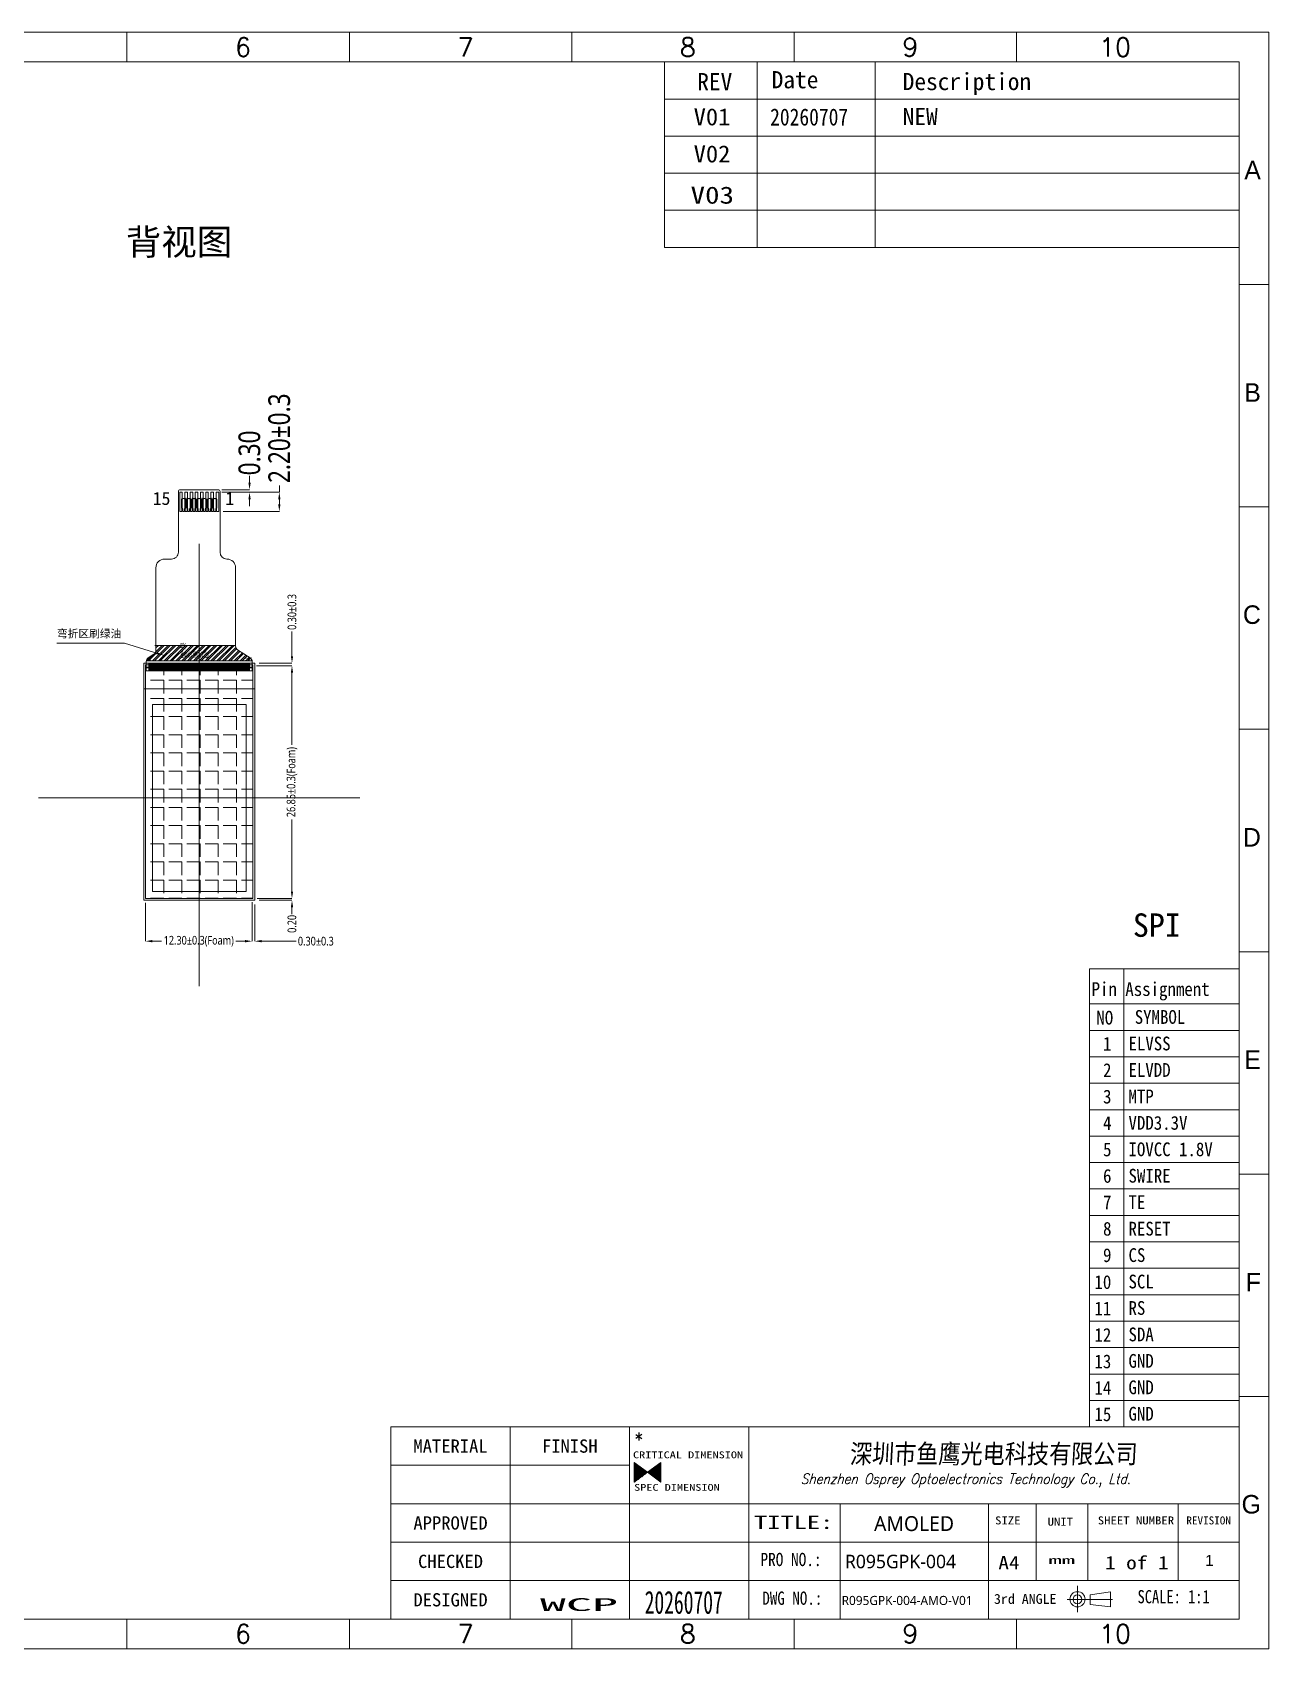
# Model space of a CAD drawing. Header units: millimetres. Extents: x 1551 to 2065, y 281 to 628.
# Drawn here: x 1671.7 to 1814.3, y 441.5 to 627.9 of the extents above; entities that cross this region are included whole.
import ezdxf
from ezdxf.enums import TextEntityAlignment as Align
from ezdxf.lldxf.tags import DXFTag

# ---------------------------------------------------------------- set-up
doc = ezdxf.new("R2010")
doc.units = ezdxf.units.MM
doc.layers.get('0').update_dxf_attribs({"lineweight": 5})
doc.layers.get('Defpoints').update_dxf_attribs({"lineweight": 5})
for name, color, linetype, lineweight in [('DIM', 3, 'Continuous', 5), ('Encap', 210, 'Continuous', 5), ('Foam', 30, 'Continuous', 5), ('FPC', 40, 'Continuous', 20), ('LTPS', 2, 'Continuous', 5), ('MFPC', 50, 'Continuous', 5), ('图框', 7, 'Continuous', 5)]:
    doc.layers.add(name, color=color, linetype=linetype, lineweight=lineweight)
doc.styles.add('Arial', font='arial.ttf')
doc.styles.add('RD', font='ROMAND.shx', dxfattribs={"width": 0.8})
doc.styles.add('REX', font='', dxfattribs={"width": 0.8})
doc.styles.get("Standard").update_dxf_attribs({"font": 'txt', "bigfont": 'gbcbig.shx'})
doc.styles.add('STYLE1', font='', dxfattribs={"width": 0.9})
doc.styles.add('TEXTSTYLE_0', font='txt', dxfattribs={"width": 0.8})
doc.styles.add('宋', font='', dxfattribs={"height": 2})
doc.styles.add('宋体', font='')
doc.styles.add('样式 3', font='italict.shx', dxfattribs={"width": 0.85, "oblique": 3})
doc.styles.add('汉字', font='')
doc.styles.get('REX').set_extended_font_data('Microsoft YaHei')
doc.styles.get('STYLE1').set_extended_font_data('SimSun')
doc.styles.get('宋').set_extended_font_data('SimSun')
doc.styles.get('宋体').set_extended_font_data('SimSun')
doc.styles.get('汉字').set_extended_font_data('SimSun')
tags = doc.linetypes.add('CENTER', pattern=[0.6, 0.375, -0.075, 0.075, -0.075]).pattern_tags.tags
tags[10:11] = [DXFTag(74, 4), DXFTag(75, 0), DXFTag(340, '0'), DXFTag(46, 1.0), DXFTag(50, 0.0), DXFTag(44, 0.0), DXFTag(45, 0.0)]
tags[8:9] = [DXFTag(74, 4), DXFTag(75, 0), DXFTag(340, '0'), DXFTag(46, 1.0), DXFTag(50, 0.0), DXFTag(44, 0.0), DXFTag(45, 0.0)]
tags[6:7] = [DXFTag(74, 4), DXFTag(75, 0), DXFTag(340, '0'), DXFTag(46, 1.0), DXFTag(50, 0.0), DXFTag(44, 0.0), DXFTag(45, 0.0)]
tags[4:5] = [DXFTag(74, 4), DXFTag(75, 0), DXFTag(340, '0'), DXFTag(46, 1.0), DXFTag(50, 0.0), DXFTag(44, 0.0), DXFTag(45, 0.0)]
doc.dimstyles.new('DIM', dxfattribs={"dimtxt": 0.8, "dimasz": 0.8, "dimexe": 0, "dimexo": 0.5, "dimgap": 0.11, "dimtad": 0, "dimzin": 1, "dimdsep": 46, "dimtxsty": 'RD', "dimcen": 0, "dimclrd": 256, "dimclre": 256, "dimclrt": 256, "dimadec": 0, "dimazin": 0, "dimtm": 1e-09, "dimtfac": 1, "dimtofl": 0, "dimtmove": 0, "dimatfit": 3, "dimfxl": 1, "dimlwe": -1, "dimarcsym": 0})
doc.dimstyles.new('REX', dxfattribs={"dimtxt": 2.5, "dimasz": 0.8, "dimexe": 0, "dimexo": 0.5, "dimgap": 0.11, "dimtad": 0, "dimzin": 1, "dimdsep": 46, "dimtxsty": 'REX', "dimcen": 0, "dimclrd": 256, "dimclre": 256, "dimclrt": 256, "dimadec": 0, "dimazin": 0, "dimtm": 1e-09, "dimtfac": 1, "dimtofl": 0, "dimtmove": 0, "dimatfit": 3, "dimfxl": 1, "dimlwd": 5, "dimlwe": -1, "dimarcsym": 0})

# ---------------------------------------------------------------- blocks, each defined once
blk = doc.blocks.new('*D14')
at = {"layer": 'Defpoints', "color": 0, "lineweight": 5}
for p in [(1684.77, 528.03), (1697.07, 528.13), (1684.77, 523.11)]:
    blk.add_point(p, dxfattribs=at)
at = {"layer": 'DIM', "linetype": 'Continuous'}
for p, q in [((1684.77, 527.53), (1684.77, 523.11)), ((1697.07, 527.63), (1697.07, 523.11))]:
    blk.add_line(p, q, dxfattribs=at)
at = {"layer": 'DIM', "linetype": 'Continuous', "lineweight": 5}
for p, q in [((1685.57, 523.11), (1686.64, 523.11)), ((1696.27, 523.11), (1695.2, 523.11))]:
    blk.add_line(p, q, dxfattribs=at)
at = {"layer": 'DIM', "lineweight": 5}
for points in [[(1685.57, 523.25), (1685.57, 522.98), (1684.77, 523.11)], [(1696.27, 523.25), (1696.27, 522.98), (1697.07, 523.11)]]:
    blk.add_solid(points, dxfattribs=at)
at = {"layer": 'DIM', "lineweight": 5, "insert": (1690.92, 523.11), "char_height": 1, "attachment_point": 5, "style": 'REX'}
blk.add_mtext('12.30%%P0.3(Foam)', dxfattribs=at)
blk = doc.blocks.new('*D15')
at = {"layer": 'Defpoints', "color": 0, "lineweight": 5}
for p in [(1697.07, 554.88), (1701.67, 554.88), (1697.17, 528.03)]:
    blk.add_point(p, dxfattribs=at)
at = {"layer": 'DIM', "linetype": 'Continuous'}
for p, q in [((1697.57, 554.88), (1701.67, 554.88)), ((1697.67, 528.03), (1701.67, 528.03))]:
    blk.add_line(p, q, dxfattribs=at)
at = {"layer": 'DIM', "linetype": 'Continuous', "lineweight": 5}
for p, q in [((1701.67, 554.08), (1701.67, 545.76)), ((1701.67, 528.83), (1701.67, 537.15))]:
    blk.add_line(p, q, dxfattribs=at)
at = {"layer": 'DIM', "lineweight": 5}
for points in [[(1701.54, 554.08), (1701.8, 554.08), (1701.67, 554.88)], [(1701.54, 528.83), (1701.8, 528.83), (1701.67, 528.03)]]:
    blk.add_solid(points, dxfattribs=at)
at = {"layer": 'DIM', "lineweight": 5, "insert": (1701.67, 541.46), "char_height": 1, "attachment_point": 5, "rotation": 90, "style": 'REX'}
blk.add_mtext('26.85%%P0.3(Foam)', dxfattribs=at)
blk = doc.blocks.new('*D16')
at = {"layer": 'Defpoints', "color": 0, "lineweight": 5}
for p in [(1697.07, 528.13), (1697.37, 527.83), (1697.37, 523.11)]:
    blk.add_point(p, dxfattribs=at)
at = {"layer": 'DIM', "linetype": 'Continuous'}
for p, q in [((1697.07, 527.63), (1697.07, 523.11)), ((1697.37, 527.33), (1697.37, 523.11))]:
    blk.add_line(p, q, dxfattribs=at)
at = {"layer": 'DIM', "linetype": 'Continuous', "lineweight": 5}
for p, q in [((1696.27, 523.11), (1695.47, 523.11)), ((1698.17, 523.11), (1702.17, 523.11))]:
    blk.add_line(p, q, dxfattribs=at)
at = {"layer": 'DIM', "lineweight": 5}
for points in [[(1696.27, 523.25), (1696.27, 522.98), (1697.07, 523.11)], [(1698.17, 523.25), (1698.17, 522.98), (1697.37, 523.11)]]:
    blk.add_solid(points, dxfattribs=at)
at = {"layer": 'DIM', "lineweight": 5, "insert": (1704.42, 523.11), "char_height": 1, "attachment_point": 5, "style": 'REX'}
blk.add_mtext('0.30%%P0.3', dxfattribs=at)
blk = doc.blocks.new('*D5')
at = {"layer": 'Defpoints', "color": 0, "lineweight": 5}
for p in [(1697.07, 554.88), (1697.37, 555.18), (1701.67, 554.88)]:
    blk.add_point(p, dxfattribs=at)
at = {"layer": 'DIM', "linetype": 'Continuous', "lineweight": 5}
for p, q in [((1701.67, 555.98), (1701.67, 558.83)), ((1701.67, 554.08), (1701.67, 553.28))]:
    blk.add_line(p, q, dxfattribs=at)
at = {"layer": 'DIM', "linetype": 'Continuous'}
for p, q in [((1697.57, 554.88), (1701.67, 554.88)), ((1697.87, 555.18), (1701.67, 555.18))]:
    blk.add_line(p, q, dxfattribs=at)
at = {"layer": 'DIM', "lineweight": 5}
for points in [[(1701.54, 555.98), (1701.8, 555.98), (1701.67, 555.18)], [(1701.54, 554.08), (1701.8, 554.08), (1701.67, 554.88)]]:
    blk.add_solid(points, dxfattribs=at)
at = {"layer": 'DIM', "lineweight": 5, "insert": (1701.67, 561.08), "char_height": 1, "attachment_point": 5, "rotation": 90, "style": 'REX'}
blk.add_mtext('0.30%%P0.3', dxfattribs=at)
blk = doc.blocks.new('R095GPK-001-PNL-V01-C')
at = {"layer": 'Encap', "color": 1, "linetype": 'CENTER', "lineweight": 5}
for p, q in [((15.46, -53.12), (15.46, -2.13)), ((20.86, -13.02), (10.06, -13.02)), ((10.06, -13.02), (10.06, -34.62)), ((20.86, -34.62), (20.86, -13.02)), ((10.06, -34.62), (20.86, -34.62))]:
    blk.add_line(p, q, dxfattribs=at)
at = {"layer": 'Encap', "color": 1, "linetype": 'CENTER', "lineweight": 5, "ltscale": 0.5}
blk.add_line((-3.07, -23.82), (33.99, -23.82), dxfattribs=at)
at = {"layer": 'Encap', "lineweight": 5}
blk.add_line((9.06, -36.42), (21.86, -36.42), dxfattribs=at)
at = {"layer": 'LTPS', "lineweight": 5}
for p, q in [((9.06, -39.37), (9.06, -12.02)), ((21.86, -12.02), (9.06, -12.02)), ((21.86, -12.02), (21.86, -39.37)), ((21.86, -39.37), (9.06, -39.37))]:
    blk.add_line(p, q, dxfattribs=at)
blk = doc.blocks.new('R095GPK-001-FOM-V01-C')
at = {"layer": 'Foam', "lineweight": 5}
h = blk.add_hatch(dxfattribs=at)
h.set_pattern_fill('ANGLE', color=256, scale=0.3)
h.set_pattern_definition([(0, (0, 0), (0, 2.0955), [1.524, -0.5715]), (90, (0, 0), (-2.0955, 1e-16), [1.524, -0.5715])])
h.paths.add_polyline_path([(1.35, 5.11), (13.75, 5.11), (13.75, -21.84), (1.35, -21.84)])
blk.add_lwpolyline([(1.35, 5.11), (13.75, 5.11), (13.75, -21.84), (1.35, -21.84)], close=True, dxfattribs=at)
blk = doc.blocks.new('*D50')
at = {"layer": 'Defpoints', "color": 0, "lineweight": 5}
for p in [(1697.17, 528.03), (1697.37, 527.83), (1701.67, 527.83)]:
    blk.add_point(p, dxfattribs=at)
at = {"layer": 'DIM', "linetype": 'Continuous', "lineweight": 5}
for p, q in [((1701.67, 528.83), (1701.67, 529.63)), ((1701.67, 527.03), (1701.67, 526.23))]:
    blk.add_line(p, q, dxfattribs=at)
at = {"layer": 'DIM', "linetype": 'Continuous'}
for p, q in [((1697.67, 528.03), (1701.67, 528.03)), ((1697.87, 527.83), (1701.67, 527.83))]:
    blk.add_line(p, q, dxfattribs=at)
at = {"layer": 'DIM', "lineweight": 5}
for points in [[(1701.54, 528.83), (1701.8, 528.83), (1701.67, 528.03)], [(1701.54, 527.03), (1701.8, 527.03), (1701.67, 527.83)]]:
    blk.add_solid(points, dxfattribs=at)
at = {"layer": 'DIM', "lineweight": 5, "insert": (1701.67, 525.11), "char_height": 1, "attachment_point": 5, "rotation": 90, "style": 'REX'}
blk.add_mtext('0.20', dxfattribs=at)
blk = doc.blocks.new('*D72')
at = {"layer": 'Defpoints', "color": 0, "lineweight": 5}
for p in [(1954.39, 574.88), (1961.38, 574.88), (1954.39, 572.68)]:
    blk.add_point(p, dxfattribs=at)
at = {"layer": 'DIM', "linetype": 'Continuous'}
for p, q in [((1954.89, 574.88), (1961.38, 574.88)), ((1954.89, 572.68), (1961.38, 572.68))]:
    blk.add_line(p, q, dxfattribs=at)
at = {"layer": 'DIM', "linetype": 'Continuous', "lineweight": 5}
for p, q in [((1961.38, 574.88), (1961.38, 575.68)), ((1961.38, 573.48), (1961.38, 574.08))]:
    blk.add_line(p, q, dxfattribs=at)
at = {"layer": 'DIM', "lineweight": 5}
for points in [[(1961.24, 574.08), (1961.51, 574.08), (1961.38, 574.88)], [(1961.24, 573.48), (1961.51, 573.48), (1961.38, 572.68)]]:
    blk.add_solid(points, dxfattribs=at)
at = {"layer": 'DIM', "lineweight": 5, "insert": (1961.38, 581.11), "char_height": 2.5, "attachment_point": 5, "rotation": 90, "style": 'REX'}
blk.add_mtext('\\A1;2.20±0.3', dxfattribs=at)
blk = doc.blocks.new('*D73')
at = {"layer": 'Defpoints', "color": 0, "lineweight": 5}
for p in [(1954.24, 575.18), (1954.24, 574.88), (1957.94, 575.18)]:
    blk.add_point(p, dxfattribs=at)
at = {"layer": 'DIM', "linetype": 'Continuous', "lineweight": 5}
for p, q in [((1957.94, 575.98), (1957.94, 576.78)), ((1957.94, 574.08), (1957.94, 573.28))]:
    blk.add_line(p, q, dxfattribs=at)
at = {"layer": 'DIM', "linetype": 'Continuous'}
for p, q in [((1954.74, 575.18), (1957.94, 575.18)), ((1954.74, 574.88), (1957.94, 574.88))]:
    blk.add_line(p, q, dxfattribs=at)
at = {"layer": 'DIM', "lineweight": 5}
for points in [[(1957.81, 575.98), (1958.08, 575.98), (1957.94, 575.18)], [(1957.81, 574.08), (1958.08, 574.08), (1957.94, 574.88)]]:
    blk.add_solid(points, dxfattribs=at)
at = {"layer": 'DIM', "lineweight": 5, "insert": (1957.94, 579.42), "char_height": 2.5, "attachment_point": 5, "rotation": 90, "style": 'REX'}
blk.add_mtext('0.30', dxfattribs=at)
blk = doc.blocks.new('R095GPK-004-MFPC-V01-C')
at = {"layer": 'MFPC', "lineweight": 5}
h = blk.add_hatch(dxfattribs=at)
h.set_pattern_fill('ANSI32', color=3, scale=0.05, angle=360)
h.set_pattern_definition([(45, (1980.03076, 546.79047), (-0.3367596, 0.3367596), []), (45, (1980.25527, 546.79047), (-0.3367596, 0.3367596), [])])
h.paths.add_polyline_path([(1946.909, 556.204), (1946.258, 555.779, 0.2159141), (1946.036, 555.431), (1958.236, 555.431, 0.2159141), (1958.014, 555.779), (1956.563, 556.726, -0.253353), (1956.336, 557.145), (1956.336, 557.231), (1947.136, 557.231), (1947.136, 556.623, -0.253353)])
h.paths.add_polyline_path([(1953.887, 556.879), (1949.78, 556.879), (1949.78, 555.532), (1953.887, 555.532)], flags=24)
h.paths.add_polyline_path([(1958.246, 556.137), (1957.302, 556.137), (1957.302, 555.239), (1958.246, 555.239)], flags=9)
h.paths.add_polyline_path([(1946.605, 556.13), (1946.157, 556.13), (1946.157, 555.232), (1946.605, 555.232)], flags=9)
at = {"lineweight": 5}
for points in [[(1946.391, 555.131), (1946.391, 554.281), (1946.331, 554.281), (1946.331, 554.651), (1946.031, 554.651), (1946.031, 554.711), (1946.331, 554.711), (1946.331, 555.131)], [(1946.501, 555.131), (1946.501, 554.281), (1946.441, 554.281), (1946.441, 555.131)], [(1946.611, 555.131), (1946.611, 554.281), (1946.551, 554.281), (1946.551, 555.131)], [(1946.721, 555.131), (1946.721, 554.281), (1946.661, 554.281), (1946.661, 555.131)], [(1946.831, 555.131), (1946.831, 554.281), (1946.771, 554.281), (1946.771, 555.131)], [(1946.941, 555.131), (1946.941, 554.281), (1946.881, 554.281), (1946.881, 555.131)], [(1947.051, 555.131), (1947.051, 554.281), (1946.991, 554.281), (1946.991, 555.131)], [(1947.161, 555.131), (1947.161, 554.281), (1947.101, 554.281), (1947.101, 555.131)], [(1947.271, 555.131), (1947.271, 554.281), (1947.211, 554.281), (1947.211, 555.131)], [(1947.381, 555.131), (1947.381, 554.281), (1947.321, 554.281), (1947.321, 555.131)], [(1947.491, 555.131), (1947.491, 554.281), (1947.431, 554.281), (1947.431, 555.131)], [(1947.601, 555.131), (1947.601, 554.281), (1947.541, 554.281), (1947.541, 555.131)], [(1947.711, 555.131), (1947.711, 554.281), (1947.651, 554.281), (1947.651, 555.131)], [(1947.821, 555.131), (1947.821, 554.281), (1947.761, 554.281), (1947.761, 555.131)], [(1947.931, 555.131), (1947.931, 554.281), (1947.871, 554.281), (1947.871, 555.131)], [(1948.041, 555.131), (1948.041, 554.281), (1947.981, 554.281), (1947.981, 555.131)], [(1948.151, 555.131), (1948.151, 554.281), (1948.091, 554.281), (1948.091, 555.131)], [(1948.261, 555.131), (1948.261, 554.281), (1948.201, 554.281), (1948.201, 555.131)], [(1948.371, 555.131), (1948.371, 554.281), (1948.311, 554.281), (1948.311, 555.131)], [(1948.481, 555.131), (1948.481, 554.281), (1948.421, 554.281), (1948.421, 555.131)], [(1948.591, 555.131), (1948.591, 554.281), (1948.531, 554.281), (1948.531, 555.131)], [(1948.701, 555.131), (1948.701, 554.281), (1948.641, 554.281), (1948.641, 555.131)], [(1948.811, 555.131), (1948.811, 554.281), (1948.751, 554.281), (1948.751, 555.131)], [(1948.921, 555.131), (1948.921, 554.281), (1948.861, 554.281), (1948.861, 555.131)], [(1949.031, 555.131), (1949.031, 554.281), (1948.971, 554.281), (1948.971, 555.131)], [(1949.141, 555.131), (1949.141, 554.281), (1949.081, 554.281), (1949.081, 555.131)], [(1949.251, 555.131), (1949.251, 554.281), (1949.191, 554.281), (1949.191, 555.131)], [(1949.361, 555.131), (1949.361, 554.281), (1949.301, 554.281), (1949.301, 555.131)], [(1949.471, 555.131), (1949.471, 554.281), (1949.411, 554.281), (1949.411, 555.131)], [(1949.581, 555.131), (1949.581, 554.281), (1949.521, 554.281), (1949.521, 555.131)], [(1949.691, 555.131), (1949.691, 554.281), (1949.631, 554.281), (1949.631, 555.131)], [(1949.801, 555.131), (1949.801, 554.281), (1949.741, 554.281), (1949.741, 555.131)], [(1949.911, 555.131), (1949.911, 554.281), (1949.851, 554.281), (1949.851, 555.131)], [(1950.021, 555.131), (1950.021, 554.281), (1949.961, 554.281), (1949.961, 555.131)], [(1950.131, 555.131), (1950.131, 554.281), (1950.071, 554.281), (1950.071, 555.131)], [(1950.241, 555.131), (1950.241, 554.281), (1950.181, 554.281), (1950.181, 555.131)], [(1950.351, 555.131), (1950.351, 554.281), (1950.291, 554.281), (1950.291, 555.131)], [(1950.461, 555.131), (1950.461, 554.281), (1950.401, 554.281), (1950.401, 555.131)], [(1950.571, 555.131), (1950.571, 554.281), (1950.511, 554.281), (1950.511, 555.131)], [(1950.681, 555.131), (1950.681, 554.281), (1950.621, 554.281), (1950.621, 555.131)], [(1950.791, 555.131), (1950.791, 554.281), (1950.731, 554.281), (1950.731, 555.131)], [(1950.901, 555.131), (1950.901, 554.281), (1950.841, 554.281), (1950.841, 555.131)], [(1951.011, 555.131), (1951.011, 554.281), (1950.951, 554.281), (1950.951, 555.131)], [(1951.121, 555.131), (1951.121, 554.281), (1951.061, 554.281), (1951.061, 555.131)], [(1951.231, 555.131), (1951.231, 554.281), (1951.171, 554.281), (1951.171, 555.131)], [(1951.341, 555.131), (1951.341, 554.281), (1951.281, 554.281), (1951.281, 555.131)], [(1951.451, 555.131), (1951.451, 554.281), (1951.391, 554.281), (1951.391, 555.131)], [(1951.561, 555.131), (1951.561, 554.281), (1951.501, 554.281), (1951.501, 555.131)], [(1951.671, 555.131), (1951.671, 554.281), (1951.611, 554.281), (1951.611, 555.131)], [(1951.781, 555.131), (1951.781, 554.281), (1951.721, 554.281), (1951.721, 555.131)], [(1951.891, 555.131), (1951.891, 554.281), (1951.831, 554.281), (1951.831, 555.131)], [(1952.001, 555.131), (1952.001, 554.281), (1951.941, 554.281), (1951.941, 555.131)], [(1952.111, 555.131), (1952.111, 554.281), (1952.051, 554.281), (1952.051, 555.131)], [(1952.221, 555.131), (1952.221, 554.281), (1952.161, 554.281), (1952.161, 555.131)], [(1952.331, 555.131), (1952.331, 554.281), (1952.271, 554.281), (1952.271, 555.131)], [(1952.441, 555.131), (1952.441, 554.281), (1952.381, 554.281), (1952.381, 555.131)], [(1952.551, 555.131), (1952.551, 554.281), (1952.491, 554.281), (1952.491, 555.131)], [(1952.661, 555.131), (1952.661, 554.281), (1952.601, 554.281), (1952.601, 555.131)], [(1952.771, 555.131), (1952.771, 554.281), (1952.711, 554.281), (1952.711, 555.131)], [(1952.881, 555.131), (1952.881, 554.281), (1952.821, 554.281), (1952.821, 555.131)], [(1952.991, 555.131), (1952.991, 554.281), (1952.931, 554.281), (1952.931, 555.131)], [(1953.101, 555.131), (1953.101, 554.281), (1953.041, 554.281), (1953.041, 555.131)], [(1953.211, 555.131), (1953.211, 554.281), (1953.151, 554.281), (1953.151, 555.131)], [(1953.321, 555.131), (1953.321, 554.281), (1953.261, 554.281), (1953.261, 555.131)], [(1953.431, 555.131), (1953.431, 554.281), (1953.371, 554.281), (1953.371, 555.131)], [(1953.541, 555.131), (1953.541, 554.281), (1953.481, 554.281), (1953.481, 555.131)], [(1953.651, 555.131), (1953.651, 554.281), (1953.591, 554.281), (1953.591, 555.131)], [(1953.761, 555.131), (1953.761, 554.281), (1953.701, 554.281), (1953.701, 555.131)], [(1953.871, 555.131), (1953.871, 554.281), (1953.811, 554.281), (1953.811, 555.131)], [(1953.981, 555.131), (1953.981, 554.281), (1953.921, 554.281), (1953.921, 555.131)], [(1954.091, 555.131), (1954.091, 554.281), (1954.031, 554.281), (1954.031, 555.131)], [(1954.201, 555.131), (1954.201, 554.281), (1954.141, 554.281), (1954.141, 555.131)], [(1954.311, 555.131), (1954.311, 554.281), (1954.251, 554.281), (1954.251, 555.131)], [(1954.421, 555.131), (1954.421, 554.281), (1954.361, 554.281), (1954.361, 555.131)], [(1954.531, 555.131), (1954.531, 554.281), (1954.471, 554.281), (1954.471, 555.131)], [(1954.641, 555.131), (1954.641, 554.281), (1954.581, 554.281), (1954.581, 555.131)], [(1954.751, 555.131), (1954.751, 554.281), (1954.691, 554.281), (1954.691, 555.131)], [(1954.861, 555.131), (1954.861, 554.281), (1954.801, 554.281), (1954.801, 555.131)], [(1954.971, 555.131), (1954.971, 554.281), (1954.911, 554.281), (1954.911, 555.131)], [(1955.081, 555.131), (1955.081, 554.281), (1955.021, 554.281), (1955.021, 555.131)], [(1955.191, 555.131), (1955.191, 554.281), (1955.131, 554.281), (1955.131, 555.131)], [(1955.301, 555.131), (1955.301, 554.281), (1955.241, 554.281), (1955.241, 555.131)], [(1955.411, 555.131), (1955.411, 554.281), (1955.351, 554.281), (1955.351, 555.131)], [(1955.521, 555.131), (1955.521, 554.281), (1955.461, 554.281), (1955.461, 555.131)], [(1955.631, 555.131), (1955.631, 554.281), (1955.571, 554.281), (1955.571, 555.131)], [(1955.741, 555.131), (1955.741, 554.281), (1955.681, 554.281), (1955.681, 555.131)], [(1955.851, 555.131), (1955.851, 554.281), (1955.791, 554.281), (1955.791, 555.131)], [(1955.961, 555.131), (1955.961, 554.281), (1955.901, 554.281), (1955.901, 555.131)], [(1956.071, 555.131), (1956.071, 554.281), (1956.011, 554.281), (1956.011, 555.131)], [(1956.181, 555.131), (1956.181, 554.281), (1956.121, 554.281), (1956.121, 555.131)], [(1956.291, 555.131), (1956.291, 554.281), (1956.231, 554.281), (1956.231, 555.131)], [(1956.401, 555.131), (1956.401, 554.281), (1956.341, 554.281), (1956.341, 555.131)], [(1956.511, 555.131), (1956.511, 554.281), (1956.451, 554.281), (1956.451, 555.131)], [(1956.621, 555.131), (1956.621, 554.281), (1956.561, 554.281), (1956.561, 555.131)], [(1956.731, 555.131), (1956.731, 554.281), (1956.671, 554.281), (1956.671, 555.131)], [(1956.841, 555.131), (1956.841, 554.281), (1956.781, 554.281), (1956.781, 555.131)], [(1956.951, 555.131), (1956.951, 554.281), (1956.891, 554.281), (1956.891, 555.131)], [(1957.061, 555.131), (1957.061, 554.281), (1957.001, 554.281), (1957.001, 555.131)], [(1957.171, 555.131), (1957.171, 554.281), (1957.111, 554.281), (1957.111, 555.131)], [(1957.281, 555.131), (1957.281, 554.281), (1957.221, 554.281), (1957.221, 555.131)], [(1957.391, 555.131), (1957.391, 554.281), (1957.331, 554.281), (1957.331, 555.131)], [(1957.501, 555.131), (1957.501, 554.281), (1957.441, 554.281), (1957.441, 555.131)], [(1957.611, 555.131), (1957.611, 554.281), (1957.551, 554.281), (1957.551, 555.131)], [(1957.721, 555.131), (1957.721, 554.281), (1957.661, 554.281), (1957.661, 555.131)], [(1957.831, 555.131), (1957.831, 554.281), (1957.771, 554.281), (1957.771, 555.131)], [(1958.241, 554.711), (1958.241, 554.651), (1957.941, 554.651), (1957.941, 554.281), (1957.881, 554.281), (1957.881, 555.131), (1957.941, 555.131), (1957.941, 554.711)]]:
    blk.add_lwpolyline(points, close=True, dxfattribs=at)
at = {"layer": 'FPC', "lineweight": 5}
for points in [[(1950.136, 572.931), (1950.086, 573.131), (1950.086, 574.081), (1950.186, 574.231), (1950.186, 574.881), (1949.886, 574.881), (1949.886, 572.681), (1950.136, 572.681)], [(1950.186, 573.131), (1950.236, 572.931), (1950.236, 572.681), (1950.436, 572.681), (1950.436, 572.931), (1950.486, 573.131), (1950.486, 574.081), (1950.399, 574.181), (1950.272, 574.181), (1950.186, 574.081)], [(1950.186, 573.131), (1950.236, 572.931), (1950.236, 572.681), (1950.436, 572.681), (1950.436, 572.931), (1950.486, 573.131), (1950.486, 574.081), (1950.399, 574.181), (1950.272, 574.181), (1950.186, 574.081)], [(1950.536, 572.681), (1950.736, 572.681), (1950.736, 572.931), (1950.686, 573.124), (1950.686, 574.081), (1950.786, 574.231), (1950.786, 574.881), (1950.486, 574.881), (1950.486, 574.231), (1950.586, 574.081), (1950.586, 573.124), (1950.536, 572.931)], [(1950.536, 572.681), (1950.736, 572.681), (1950.736, 572.931), (1950.686, 573.124), (1950.686, 574.081), (1950.786, 574.231), (1950.786, 574.881), (1950.486, 574.881), (1950.486, 574.231), (1950.586, 574.081), (1950.586, 573.124), (1950.536, 572.931)], [(1950.786, 573.131), (1950.836, 572.931), (1950.836, 572.681), (1951.036, 572.681), (1951.036, 572.931), (1951.086, 573.131), (1951.086, 574.081), (1950.999, 574.181), (1950.872, 574.181), (1950.786, 574.081)], [(1950.786, 573.131), (1950.836, 572.931), (1950.836, 572.681), (1951.036, 572.681), (1951.036, 572.931), (1951.086, 573.131), (1951.086, 574.081), (1950.999, 574.181), (1950.872, 574.181), (1950.786, 574.081)], [(1951.136, 572.681), (1951.336, 572.681), (1951.336, 572.931), (1951.286, 573.124), (1951.286, 574.081), (1951.386, 574.231), (1951.386, 574.881), (1951.086, 574.881), (1951.086, 574.231), (1951.186, 574.081), (1951.186, 573.124), (1951.136, 572.931)], [(1951.136, 572.681), (1951.336, 572.681), (1951.336, 572.931), (1951.286, 573.124), (1951.286, 574.081), (1951.386, 574.231), (1951.386, 574.881), (1951.086, 574.881), (1951.086, 574.231), (1951.186, 574.081), (1951.186, 573.124), (1951.136, 572.931)], [(1951.386, 573.131), (1951.436, 572.931), (1951.436, 572.681), (1951.636, 572.681), (1951.636, 572.931), (1951.686, 573.131), (1951.686, 574.081), (1951.599, 574.181), (1951.472, 574.181), (1951.386, 574.081)], [(1951.386, 573.131), (1951.436, 572.931), (1951.436, 572.681), (1951.636, 572.681), (1951.636, 572.931), (1951.686, 573.131), (1951.686, 574.081), (1951.599, 574.181), (1951.472, 574.181), (1951.386, 574.081)], [(1951.736, 572.681), (1951.936, 572.681), (1951.936, 572.931), (1951.886, 573.124), (1951.886, 574.081), (1951.986, 574.231), (1951.986, 574.881), (1951.686, 574.881), (1951.686, 574.231), (1951.786, 574.081), (1951.786, 573.124), (1951.736, 572.931)], [(1951.736, 572.681), (1951.936, 572.681), (1951.936, 572.931), (1951.886, 573.124), (1951.886, 574.081), (1951.986, 574.231), (1951.986, 574.881), (1951.686, 574.881), (1951.686, 574.231), (1951.786, 574.081), (1951.786, 573.124), (1951.736, 572.931)], [(1951.986, 573.131), (1952.036, 572.931), (1952.036, 572.681), (1952.236, 572.681), (1952.236, 572.931), (1952.286, 573.131), (1952.286, 574.081), (1952.199, 574.181), (1952.072, 574.181), (1951.986, 574.081)], [(1951.986, 573.131), (1952.036, 572.931), (1952.036, 572.681), (1952.236, 572.681), (1952.236, 572.931), (1952.286, 573.131), (1952.286, 574.081), (1952.199, 574.181), (1952.072, 574.181), (1951.986, 574.081)], [(1952.336, 572.681), (1952.536, 572.681), (1952.536, 572.931), (1952.486, 573.124), (1952.486, 574.081), (1952.586, 574.231), (1952.586, 574.881), (1952.286, 574.881), (1952.286, 574.231), (1952.386, 574.081), (1952.386, 573.124), (1952.336, 572.931)], [(1952.336, 572.681), (1952.536, 572.681), (1952.536, 572.931), (1952.486, 573.124), (1952.486, 574.081), (1952.586, 574.231), (1952.586, 574.881), (1952.286, 574.881), (1952.286, 574.231), (1952.386, 574.081), (1952.386, 573.124), (1952.336, 572.931)], [(1952.586, 573.131), (1952.636, 572.931), (1952.636, 572.681), (1952.836, 572.681), (1952.836, 572.931), (1952.886, 573.131), (1952.886, 574.081), (1952.799, 574.181), (1952.672, 574.181), (1952.586, 574.081)], [(1952.586, 573.131), (1952.636, 572.931), (1952.636, 572.681), (1952.836, 572.681), (1952.836, 572.931), (1952.886, 573.131), (1952.886, 574.081), (1952.799, 574.181), (1952.672, 574.181), (1952.586, 574.081)], [(1952.936, 572.681), (1953.136, 572.681), (1953.136, 572.931), (1953.086, 573.124), (1953.086, 574.081), (1953.186, 574.231), (1953.186, 574.881), (1952.886, 574.881), (1952.886, 574.231), (1952.986, 574.081), (1952.986, 573.124), (1952.936, 572.931)], [(1952.936, 572.681), (1953.136, 572.681), (1953.136, 572.931), (1953.086, 573.124), (1953.086, 574.081), (1953.186, 574.231), (1953.186, 574.881), (1952.886, 574.881), (1952.886, 574.231), (1952.986, 574.081), (1952.986, 573.124), (1952.936, 572.931)], [(1953.186, 573.131), (1953.236, 572.931), (1953.236, 572.681), (1953.436, 572.681), (1953.436, 572.931), (1953.486, 573.131), (1953.486, 574.081), (1953.399, 574.181), (1953.272, 574.181), (1953.186, 574.081)], [(1953.186, 573.131), (1953.236, 572.931), (1953.236, 572.681), (1953.436, 572.681), (1953.436, 572.931), (1953.486, 573.131), (1953.486, 574.081), (1953.399, 574.181), (1953.272, 574.181), (1953.186, 574.081)], [(1953.536, 572.681), (1953.736, 572.681), (1953.736, 572.931), (1953.686, 573.124), (1953.686, 574.081), (1953.786, 574.231), (1953.786, 574.881), (1953.486, 574.881), (1953.486, 574.231), (1953.586, 574.081), (1953.586, 573.124), (1953.536, 572.931)], [(1953.536, 572.681), (1953.736, 572.681), (1953.736, 572.931), (1953.686, 573.124), (1953.686, 574.081), (1953.786, 574.231), (1953.786, 574.881), (1953.486, 574.881), (1953.486, 574.231), (1953.586, 574.081), (1953.586, 573.124), (1953.536, 572.931)], [(1953.786, 573.131), (1953.836, 572.931), (1953.836, 572.681), (1954.036, 572.681), (1954.036, 572.931), (1954.086, 573.131), (1954.086, 574.081), (1953.999, 574.181), (1953.872, 574.181), (1953.786, 574.081)], [(1953.786, 573.131), (1953.836, 572.931), (1953.836, 572.681), (1954.036, 572.681), (1954.036, 572.931), (1954.086, 573.131), (1954.086, 574.081), (1953.999, 574.181), (1953.872, 574.181), (1953.786, 574.081)], [(1954.086, 574.231), (1954.186, 574.081), (1954.186, 573.131), (1954.136, 572.931), (1954.136, 572.681), (1954.386, 572.681), (1954.386, 574.881), (1954.086, 574.881)]]:
    blk.add_lwpolyline(points, close=True, dxfattribs=at)
for points in [[(1949.886, 574.881), (1949.886, 572.681), (1950.136, 572.681)], [(1954.186, 574.081), (1954.186, 573.131), (1954.136, 572.931), (1954.136, 572.681), (1954.386, 572.681), (1954.386, 574.881)]]:
    blk.add_lwpolyline(points, dxfattribs=at)
at = {"layer": 'MFPC', "color": 3, "lineweight": 5}
for p, q in [((1947.025, 557.231), (1956.336, 557.231)), ((1946.031, 555.431), (1958.241, 555.431))]:
    blk.add_line(p, q, dxfattribs=at)
at = {"layer": 'MFPC', "color": 1, "lineweight": 5}
blk.add_lwpolyline([(1955.336, 567.181, -0.4142103), (1954.536, 567.981), (1954.536, 574.981, 0.4142136), (1954.336, 575.181), (1949.936, 575.181, 0.4142136), (1949.736, 574.981), (1949.736, 567.981, -0.4142136), (1948.936, 567.181), (1948.136, 567.181, 0.4142136), (1947.136, 566.181), (1947.136, 556.623, -0.253353), (1946.909, 556.204), (1946.258, 555.779, 0.253353), (1946.031, 555.36), (1946.031, 554.281), (1958.241, 554.281), (1958.241, 555.36, 0.253353), (1958.014, 555.779), (1956.563, 556.726, -0.253353), (1956.336, 557.145), (1956.336, 566.181, 0.4142103)], format="xyb", close=True, dxfattribs=at)
at = {"layer": 'DIM', "lineweight": 5, "insert": (1935.73, 559.029), "char_height": 0.9072, "width": 8.31528, "attachment_point": 1, "style": '汉字'}
blk.add_mtext('弯折区刷绿油', dxfattribs=at)
at = {"layer": 'FPC', "color": 1, "char_height": 1.5, "width": 1.07261, "attachment_point": 3}
for s, insert in [('{\\fSimSun|b0|i0|c134|p2;15}', (1948.815, 574.922)), ('{\\fSimSun|b0|i0|c134|p2;1}', (1956.171, 574.922))]:
    blk.add_mtext(s, dxfattribs=dict(at, insert=insert))
at = {"layer": 'MFPC', "lineweight": 5, "char_height": 0.4, "attachment_point": 3, "rotation": 180, "style": 'REX'}
for s, insert in [('{\\C255;1}', (1946.348, 555.483)), ('{\\C255;106}', (1957.42, 555.49))]:
    blk.add_mtext_dynamic_manual_height_columns(s, width=0.4, gutter_width=7.5, heights=[0], dxfattribs=dict(at, insert=insert))
at = {"layer": 'MFPC', "color": 3, "lineweight": 5, "insert": (1949.957, 555.856), "char_height": 0.6, "attachment_point": 3, "rotation": 180, "style": 'RD'}
blk.add_mtext_dynamic_manual_height_columns('{\\fMicrosoft YaHei|b0|i0|c134|p34;\\C255;弯折区刷绿油}', width=3.79128, gutter_width=7.5, heights=[0], dxfattribs=at)
at = {"layer": 'DIM', "color": 1, "lineweight": 5}
dim = blk.add_linear_dim(base=(1961.377, 574.881), p1=(1954.386, 572.681), p2=(1954.386, 574.881), angle=90, dimstyle='REX', override={"dimgap": 0.11, "dimtol": 1, "dimlim": 0, "dimtp": 0.3, "dimtm": 0.3, "dimtfac": 1, "dimtdec": 3, "dimtolj": 1}, dxfattribs=at)
dim.commit()
dim.dimension.update_dxf_attribs({"geometry": '*D72', "text_midpoint": (1961.377, 581.11)})
dim = blk.add_linear_dim(base=(1957.943, 575.181), p1=(1954.236, 574.881), p2=(1954.236, 575.181), angle=90, dimstyle='REX', dxfattribs=at)
dim.commit()
dim.dimension.update_dxf_attribs({"geometry": '*D73', "text_midpoint": (1957.943, 579.419)})
at = {"layer": 'DIM', "lineweight": 5}
blk.add_leader([(1947.977, 556.093), (1943.521, 557.462), (1935.726, 557.462)], dimstyle='DIM', override={"dimfxl": 0.8, "dimarcsym": 1}, dxfattribs=at)

msp = doc.modelspace()

# ---------------------------------------------------------------- linework, layer by layer
at = {"layer": '图框', "linetype": 'ByBlock', "lineweight": 5, "ltscale": 0.55}
for p, q in [((1550.978, 627.924), (1814.295, 627.924)), ((1682.637, 624.504), (1682.637, 627.924)), ((1708.284, 624.504), (1708.284, 627.924)), ((1733.932, 624.504), (1733.932, 627.924)), ((1759.579, 624.504), (1759.579, 627.924)), ((1785.227, 624.504), (1785.227, 627.924)), ((1814.295, 627.924), (1814.295, 441.524)), ((1554.399, 624.504), (1810.875, 624.504)), ((1744.628, 603.128), (1744.628, 624.504)), ((1755.316, 603.128), (1755.316, 624.482)), ((1768.91, 603.128), (1768.91, 624.504)), ((1810.875, 624.504), (1810.875, 444.945)), ((1810.875, 620.228), (1744.628, 620.228)), ((1744.628, 615.953), (1810.875, 615.953)), ((1744.628, 611.678), (1810.875, 611.678)), ((1744.628, 607.403), (1810.875, 607.403)), ((1744.628, 603.128), (1810.875, 603.128)), ((1814.295, 598.852), (1810.875, 598.852)), ((1814.295, 573.201), (1810.875, 573.201)), ((1814.295, 547.55), (1810.875, 547.55)), ((1814.295, 521.898), (1810.875, 521.898)), ((1814.295, 496.247), (1810.875, 496.247)), ((1814.295, 470.595), (1810.875, 470.595)), ((1810.875, 444.945), (1554.399, 444.945)), ((1682.637, 444.945), (1682.637, 441.524)), ((1682.637, 444.945), (1682.637, 441.524)), ((1708.284, 444.945), (1708.284, 441.524)), ((1733.932, 444.945), (1733.932, 441.524)), ((1759.579, 444.945), (1759.579, 441.524)), ((1785.227, 444.945), (1785.227, 441.524)), ((1814.295, 441.524), (1550.978, 441.524))]:
    msp.add_line(p, q, dxfattribs=at)
at = {"layer": '图框', "color": 3, "lineweight": 5}
for p, q in [((1793.645, 519.938), (1810.875, 519.938)), ((1793.645, 519.938), (1793.645, 467.102)), ((1797.596, 519.938), (1797.596, 467.102)), ((1810.875, 519.938), (1810.875, 467.102)), ((1793.645, 515.873), (1810.875, 515.873)), ((1793.645, 512.825), (1810.875, 512.825)), ((1793.645, 509.777), (1810.875, 509.777)), ((1793.645, 506.729), (1810.875, 506.729)), ((1793.645, 503.68), (1810.875, 503.68)), ((1793.645, 500.632), (1810.875, 500.632)), ((1793.645, 497.584), (1810.875, 497.584)), ((1793.645, 494.536), (1810.875, 494.536)), ((1793.645, 491.488), (1810.875, 491.488)), ((1793.645, 488.44), (1810.875, 488.44)), ((1793.645, 485.391), (1810.875, 485.391)), ((1793.645, 482.343), (1810.875, 482.343)), ((1793.645, 479.295), (1810.875, 479.295)), ((1793.645, 476.247), (1810.875, 476.247)), ((1793.645, 473.199), (1810.875, 473.199)), ((1793.645, 470.15), (1810.875, 470.15)), ((1793.645, 467.102), (1810.875, 467.102))]:
    msp.add_line(p, q, dxfattribs=at)
at = {"layer": '图框', "linetype": 'Continuous', "lineweight": 5}
for p, q in [((1754.335, 467.102), (1713.076, 467.102)), ((1713.076, 444.945), (1713.076, 467.102)), ((1726.829, 444.945), (1726.829, 467.102)), ((1740.582, 444.945), (1740.582, 467.102)), ((1754.335, 444.945), (1754.335, 467.102)), ((1740.582, 462.671), (1713.076, 462.671)), ((1754.335, 458.239), (1713.076, 458.239)), ((1754.335, 458.239), (1810.875, 458.239)), ((1764.867, 444.945), (1764.867, 458.239)), ((1781.993, 444.945), (1781.993, 458.239)), ((1787.485, 449.376), (1787.485, 458.239)), ((1793.439, 449.376), (1793.439, 458.239)), ((1803.855, 449.376), (1803.855, 458.239)), ((1754.335, 453.808), (1713.076, 453.808)), ((1754.335, 453.808), (1810.875, 453.808)), ((1754.335, 449.376), (1713.076, 449.376)), ((1754.335, 449.376), (1810.875, 449.376))]:
    msp.add_line(p, q, dxfattribs=at)
at = {"layer": '图框', "lineweight": 5}
msp.add_line((1754.335, 467.102), (1810.875, 467.102), dxfattribs=at)
at = {"layer": '图框', "color": 1, "linetype": 'Continuous'}
for p, q in [((1741.147, 463.007), (1742.676, 461.861)), ((1741.147, 463.007), (1741.147, 460.715)), ((1741.147, 462.972), (1741.167, 462.992)), ((1741.147, 462.869), (1741.226, 462.948)), ((1741.147, 462.766), (1741.285, 462.904)), ((1741.147, 462.663), (1741.344, 462.86)), ((1741.147, 462.56), (1741.403, 462.816)), ((1741.147, 462.457), (1741.461, 462.771)), ((1741.147, 462.355), (1741.52, 462.727)), ((1741.147, 462.252), (1741.579, 462.683)), ((1741.147, 462.149), (1741.638, 462.639)), ((1741.147, 462.046), (1741.697, 462.595)), ((1741.147, 461.943), (1741.756, 462.551)), ((1741.147, 461.84), (1741.814, 462.507)), ((1741.147, 461.737), (1741.873, 462.463)), ((1741.147, 461.634), (1741.932, 462.419)), ((1741.147, 461.531), (1741.991, 462.375)), ((1741.147, 461.428), (1742.05, 462.33)), ((1741.147, 461.325), (1742.108, 462.286)), ((1744.204, 463.007), (1742.676, 461.861)), ((1742.755, 461.801), (1743.234, 462.28)), ((1742.814, 461.757), (1743.646, 462.588)), ((1742.873, 461.713), (1744.057, 462.897)), ((1742.932, 461.669), (1744.204, 462.941)), ((1742.991, 461.625), (1744.204, 462.838)), ((1743.049, 461.581), (1744.204, 462.735)), ((1743.108, 461.536), (1744.204, 462.632)), ((1743.167, 461.492), (1744.204, 462.529)), ((1743.226, 461.448), (1744.204, 462.426)), ((1743.285, 461.404), (1744.204, 462.323)), ((1744.204, 463.007), (1744.204, 460.715)), ((1741.147, 461.222), (1742.167, 462.242)), ((1741.147, 461.12), (1742.226, 462.198)), ((1741.147, 461.017), (1742.285, 462.154)), ((1741.147, 460.914), (1742.344, 462.11)), ((1741.147, 460.811), (1742.402, 462.066)), ((1742.676, 461.861), (1741.147, 460.715)), ((1741.175, 460.736), (1742.461, 462.022)), ((1741.587, 461.045), (1742.52, 461.978)), ((1741.999, 461.353), (1742.579, 461.933)), ((1742.411, 461.662), (1742.638, 461.889)), ((1742.676, 461.861), (1744.204, 460.715)), ((1742.697, 461.845), (1742.822, 461.971)), ((1743.343, 461.36), (1744.204, 462.22)), ((1743.402, 461.316), (1744.204, 462.117)), ((1743.461, 461.272), (1744.204, 462.014)), ((1743.52, 461.228), (1744.204, 461.911)), ((1743.579, 461.184), (1744.204, 461.809)), ((1743.638, 461.139), (1744.204, 461.706)), ((1743.696, 461.095), (1744.204, 461.603)), ((1743.755, 461.051), (1744.204, 461.5)), ((1743.814, 461.007), (1744.204, 461.397)), ((1743.873, 460.963), (1744.204, 461.294)), ((1743.932, 460.919), (1744.204, 461.191)), ((1743.99, 460.875), (1744.204, 461.088)), ((1744.049, 460.831), (1744.204, 460.985)), ((1744.108, 460.787), (1744.204, 460.882)), ((1744.167, 460.742), (1744.204, 460.779))]:
    msp.add_line(p, q, dxfattribs=at)
at = {"layer": '图框', "linetype": 'Continuous'}
for p, q in [((1792.244, 448.772), (1792.244, 445.716)), ((1793.704, 447.718), (1796.053, 448.095)), ((1793.704, 447.718), (1793.704, 446.634)), ((1796.053, 448.095), (1796.053, 446.347)), ((1791.069, 447.206), (1796.279, 447.206)), ((1793.704, 446.634), (1796.053, 446.347))]:
    msp.add_line(p, q, dxfattribs=at)
for centre, radius in [((1792.244, 447.221), 0.874), ((1792.244, 447.206), 0.512)]:
    msp.add_circle(centre, radius, dxfattribs=at)

# ---------------------------------------------------------------- block references
at = {"layer": 'DIM', "color": 1, "lineweight": 5}
msp.add_blockref('R095GPK-004-MFPC-V01-C', (-261.166, 0), dxfattribs=at)
at = {"layer": 'DIM', "lineweight": 5, "rotation": 180}
for name, p in [('R095GPK-001-PNL-V01-C', (1706.431, 515.806)), ('R095GPK-001-FOM-V01-C', (1698.522, 533.136))]:
    msp.add_blockref(name, p, dxfattribs=at)

# ---------------------------------------------------------------- texts
at = {"layer": 'DIM', "color": 1, "insert": (1682.51, 605.243), "char_height": 2.99645, "width": 12.50059, "attachment_point": 1, "style": 'Arial'}
msp.add_mtext('{\\fSimSun|b0|i0|c134|p2;背视图}', dxfattribs=at)
at = {"layer": '图框', "linetype": 'Continuous', "lineweight": 5}
for s, height, style, width, p, p2 in [('V01', 1.9668, '汉字', 1.004253, (1747.989, 617.195), (1752.223, 617.195)), ('20260707', 1.9668, '汉字', 0.800582, (1756.805, 617.178), (1765.806, 617.178)), ('MATERIAL', 1.5281, 'TEXTSTYLE_0', 0.763636, (1715.673, 464.122), (1724.231, 464.122)), ('FINISH', 1.5281, 'TEXTSTYLE_0', 0.84, (1730.496, 464.122), (1736.914, 464.122)), ('CRITICAL DIMENSION', 0.78392, 'TEXTSTYLE_0', 0.991837, (1740.994, 463.486), (1753.694, 463.486)), ('SPEC DIMENSION', 0.78392, 'TEXTSTYLE_0', 0.969231, (1741.121, 459.728), (1750.998, 459.728)), ('APPROVED', 1.5281, 'TEXTSTYLE_0', 0.7, (1715.673, 455.259), (1724.231, 455.259)), ('TITLE:', 1.5281, 'TEXTSTYLE_0', 1.281601, (1754.952, 455.329), (1764.091, 455.329)), ('SIZE', 0.9169, 'TEXTSTYLE_0', 0.96, (1782.749, 455.856), (1785.683, 455.856)), ('SHEET NUMBER', 0.91686, 'TEXTSTYLE_0', 0.822857, (1794.589, 455.856), (1803.391, 455.856)), ('REVISION', 0.9169, 'TEXTSTYLE_0', 0.763636, (1804.805, 455.856), (1809.94, 455.856)), ('UNIT', 0.9169, 'TEXTSTYLE_0', 0.96, (1788.8, 455.705), (1791.734, 455.705)), ('CHECKED', 1.5281, 'TEXTSTYLE_0', 0.735, (1716.208, 450.828), (1723.696, 450.828)), ('PRO NO.:', 1.5281, 'TEXTSTYLE_0', 0.728598, (1755.69, 451.048), (1762.741, 451.048)), ('A4', 1.5281, 'TEXTSTYLE_0', 0.96, (1783.122, 450.672), (1785.567, 450.672)), ('mm', 0.9169, 'TEXTSTYLE_0', 2, (1788.901, 451.279), (1791.958, 451.279)), ('1', 1.528, 'TEXTSTYLE_0', 2.4, (1795.416, 450.672), (1796.639, 450.672)), (' of ', 1.5281, 'TEXTSTYLE_0', 0.8, (1796.639, 450.672), (1801.529, 450.672)), ('1', 1.528, 'TEXTSTYLE_0', 2.4, (1801.529, 450.672), (1802.751, 450.672)), ('DESIGNED', 1.5281, 'TEXTSTYLE_0', 0.763636, (1715.673, 446.396), (1724.231, 446.396)), ('WCP', 1.4689, '宋体', 2.858454, (1730.261, 445.874), (1739.263, 445.874)), ('20260707', 2.64, '宋', 0.596434, (1742.341, 445.551), (1751.343, 445.551)), ('DWG NO.:', 1.5281, 'TEXTSTYLE_0', 0.6793, (1755.907, 446.586), (1762.827, 446.586)), ('   3rd ANGLE', 1.14608, 'TEXTSTYLE_0', 0.72, (1780.207, 446.69), (1789.834, 446.69))]:
    msp.add_text(s, height=height, dxfattribs=dict(at, style=style, width=width)).set_placement(p, p2, align=Align.FIT)
at = {"layer": '图框', "color": 1, "linetype": 'Continuous', "lineweight": 5, "style": '汉字', "width": 1.004253}
msp.add_text('V02', height=1.9668, dxfattribs=at).set_placement((1747.989, 612.919), (1752.223, 612.919), align=Align.FIT)
at = {"layer": '图框', "color": 1, "linetype": 'ByBlock', "lineweight": 5, "ltscale": 0.55, "style": '汉字', "width": 1.179366}
msp.add_text('V03', height=1.9793, dxfattribs=at).set_placement((1747.635, 608.161), (1752.639, 608.161), align=Align.FIT)
at = {"layer": '图框', "color": 3, "lineweight": 5, "style": 'STYLE1', "width": 0.9}
for s, height, p in [('Pin Assignment', 1.58692, (1793.878, 516.798)), ('NO', 1.5869, (1794.427, 513.495)), ('SYMBOL', 1.5869, (1798.849, 513.581)), ('1', 1.587, (1795.196, 510.495)), ('ELVSS', 1.5869, (1798.13, 510.519)), ('2', 1.587, (1795.196, 507.447)), ('ELVDD', 1.5869, (1798.13, 507.469)), ('3', 1.587, (1795.196, 504.399)), ('MTP', 1.5869, (1798.13, 504.419)), ('4', 1.587, (1795.196, 501.351)), ('VDD3.3V', 1.5869, (1798.13, 501.369)), ('5', 1.587, (1795.196, 498.303)), ('IOVCC 1.8V', 1.5869, (1798.13, 498.319)), ('6', 1.587, (1795.196, 495.254)), ('SWIRE', 1.5869, (1798.13, 495.269)), ('7', 1.587, (1795.196, 492.206)), ('TE', 1.5869, (1798.13, 492.219)), ('8', 1.587, (1795.196, 489.158)), ('RESET', 1.5869, (1798.13, 489.167)), ('9', 1.587, (1795.196, 486.11)), ('CS', 1.5869, (1798.13, 486.119)), ('SCL', 1.5869, (1798.13, 483.069)), ('10', 1.5869, (1794.203, 483.007)), ('11', 1.5869, (1794.203, 479.958)), ('RS', 1.5869, (1798.13, 480.019)), ('12', 1.5869, (1794.203, 476.91)), ('SDA', 1.5869, (1798.13, 476.969)), ('13', 1.5869, (1794.203, 473.862)), ('GND', 1.5869, (1798.13, 473.919)), ('14', 1.5869, (1794.203, 470.814)), ('GND', 1.5869, (1798.13, 470.871)), ('15', 1.5869, (1794.203, 467.766)), ('GND', 1.5869, (1798.13, 467.823))]:
    msp.add_text(s, height=height, dxfattribs=at).set_placement(p)
at = {"layer": '图框', "linetype": 'ByBlock', "lineweight": 5, "ltscale": 0.55}
for s, insert, char_height, width, attachment_point in [('6', (1695.109, 627.28), 2.138, 3.63873, 1), ('7', (1720.756, 627.28), 2.138, 3.63873, 1), ('8', (1746.404, 627.28), 2.138, 3.63873, 1), ('9', (1772.051, 627.28), 2.138, 3.63873, 1), ('10', (1798.403, 627.28), 2.1376, 3.63873, 3), ('{\\fSimSun|b0|i0|c134|p2;REV}', (1748.402, 623.227), 1.97927, 3.63873, 1), ('{\\fSimSun|b0|i0|c134|p2;Date}', (1756.984, 623.451), 1.97927, 3.63873, 1), ('{\\fSimSun|b0|i0|c134|p2;Description}', (1772.092, 623.239), 1.97927, 16.44946, 1), ('{\\f\uffd0ￂﾼﾚￃ\ufff7\ufff3w|b0|i0|c136|p54;A}', (1813.393, 610.967), 2.13761, 3.63873, 9), ('{\\f\uffd0ￂﾼﾚￃ\ufff7\ufff3w|b0|i0|c134|p54;B}', (1813.393, 585.319), 2.13761, 3.63873, 9), ('{\\f\uffd0ￂﾼﾚￃ\ufff7\ufff3w|b0|i0|c134|p54;C}', (1813.393, 559.671), 2.13761, 3.63873, 9), ('{\\f\uffd0ￂﾼﾚￃ\ufff7\ufff3w|b0|i0|c134|p54;D}', (1813.393, 534.024), 2.13761, 3.63873, 9), ('{\\f\uffd0ￂﾼﾚￃ\ufff7\ufff3w|b0|i0|c134|p54;E}', (1813.393, 508.376), 2.13761, 3.63873, 9), ('{\\f\uffd0ￂﾼﾚￃ\ufff7\ufff3w|b0|i0|c134|p54;F}', (1813.393, 482.729), 2.13761, 3.63873, 9), ('{\\f\uffd0ￂﾼﾚￃ\ufff7\ufff3w|b0|i0|c134|p54;G}', (1813.393, 457.081), 2.13761, 3.63873, 9), ('6', (1695.109, 442.169), 2.138, 3.63873, 7), ('7', (1720.756, 442.169), 2.138, 3.63873, 7), ('8', (1746.404, 442.169), 2.138, 3.63873, 7), ('9', (1772.051, 442.169), 2.138, 3.63873, 7), ('10', (1798.403, 442.169), 2.1376, 3.63873, 9)]:
    msp.add_mtext(s, dxfattribs=dict(at, insert=insert, char_height=char_height, width=width, attachment_point=attachment_point))
at = {"layer": '图框', "linetype": 'ByBlock', "lineweight": 5, "ltscale": 0.55, "insert": (1772.095, 619.213), "char_height": 1.97927, "width": 3.63873, "attachment_point": 1, "style": '汉字'}
msp.add_mtext('{\\fSimSun|b0|i0|c134|p2;NEW}', dxfattribs=at)
at = {"layer": '图框', "color": 1, "lineweight": 5, "insert": (1798.638, 526.316), "char_height": 2.70021, "width": 5.36773, "attachment_point": 1}
msp.add_mtext('{\\fSimSun|b0|i0|c134|p2;SPI }', dxfattribs=at)
at = {"layer": '图框', "color": 1, "linetype": 'Continuous', "lineweight": 5, "insert": (1741.122, 466.466), "char_height": 1.622, "width": 2.4515, "attachment_point": 1}
msp.add_mtext('*', dxfattribs=at)
at = {"layer": '图框', "lineweight": 5, "attachment_point": 1}
for s, insert, char_height, width, style in [('{\\C6;深圳市鱼鹰光电科技有限公}{\\C6;司}', (1765.965, 465.094), 2.2, 38.40173, '样式 3'), ('Shenzhen Osprey Optoelectronics Technology Co., Ltd.', (1760.334, 461.725), 1.21, 51.20196, '样式 3'), ('{\\fMicrosoft YaHei|b0|i0|c134|p34;\\C3;AMOLED}', (1768.791, 456.801), 1.71148, 8.07076, '汉字'), ('{\\fMicrosoft YaHei|b0|i0|c134|p34;\\C3;R095GPK-004}', (1765.426, 452.355), 1.5559, 9.58118, '汉字'), ('{\\fMicrosoft YaHei|b0|i0|c134|p34;\\C3;R095GPK-004-AMO-V01}', (1765.05, 447.608), 1.05, 14.57214, '汉字'), ('SCALE: 1:1', (1799.176, 448.285), 1.5281, 20.86862, 'TEXTSTYLE_0')]:
    msp.add_mtext(s, dxfattribs=dict(at, insert=insert, char_height=char_height, width=width, style=style))
at = {"layer": '图框', "lineweight": 5, "insert": (1806.967, 452.343), "char_height": 1.28322, "width": 1.60412, "attachment_point": 1}
msp.add_mtext('{\\f@Arial Unicode MS|b0|i0|c0|p34;1}', dxfattribs=at)

# ---------------------------------------------------------------- dimensions: what is measured, and where the dimension line sits
at = {"layer": 'DIM', "lineweight": 5}
for base, p1, p2, angle, picture, middle in [((1701.671, 554.881), (1697.37, 555.181), (1697.07, 554.881), 270, '*D5', (1701.671, 561.076)), ((1697.37, 523.112), (1697.07, 528.131), (1697.37, 527.831), 180, '*D16', (1704.417, 523.112))]:
    dim = msp.add_linear_dim(base=base, p1=p1, p2=p2, angle=angle, text='<>%%P0.3', dimstyle='REX', override={"dimtxt": 1}, dxfattribs=at)
    dim.commit()
    dim.dimension.update_dxf_attribs({"geometry": picture, "text_midpoint": middle, "dimtype": 160})
for base, p1, p2, angle, picture, middle in [((1701.671, 554.881), (1697.17, 528.031), (1697.07, 554.881), 270, '*D15', (1701.671, 541.456)), ((1684.77, 523.112), (1697.07, 528.131), (1684.77, 528.031), 180, '*D14', (1690.92, 523.112))]:
    dim = msp.add_linear_dim(base=base, p1=p1, p2=p2, angle=angle, text='<>%%P0.3(Foam)', dimstyle='REX', override={"dimtxt": 1}, dxfattribs=at)
    dim.commit()
    dim.dimension.update_dxf_attribs({"geometry": picture, "text_midpoint": middle})
dim = msp.add_linear_dim(base=(1701.671, 527.831), p1=(1697.17, 528.031), p2=(1697.37, 527.831), angle=270, dimstyle='REX', override={"dimtxt": 1}, dxfattribs=at)
dim.commit()
dim.dimension.update_dxf_attribs({"geometry": '*D50', "text_midpoint": (1701.671, 525.109)})

doc.saveas('drawing.dxf')
